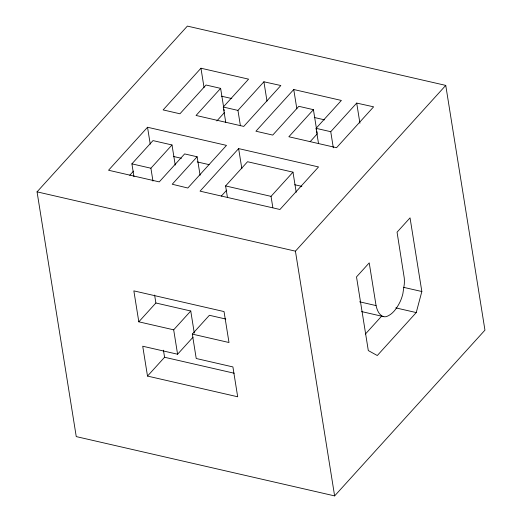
<?xml version="1.0" encoding="UTF-8"?>
<svg xmlns="http://www.w3.org/2000/svg" width="522" height="522" viewBox="0 0 522 522"><rect width="100%" height="100%" fill="white"/><g stroke="black" fill="none" stroke-linecap="round" stroke-linejoin="round"><path stroke-width="0.78" d="M416.236 312.574L421.841 291.524L410.044 217.863L397.059 232.186L404.263 278.017A30.067 14.322 -77.1 0 1 404.302 284.098L402.853 293.84A22.955 10.929 -77.1 0 1 400.185 301.599C397.222 307.602 393.17 314.035 386.645 316.528A25.017 11.915 -77.1 0 1 382.515 316.267C378.594 314.224 376.975 309.657 376.062 305.592L369.224 262.879L356.506 276.901L368.304 350.562L377.289 355.528L416.236 312.574L395.787 307.882M37.055 191.855L187.372 26.1L445.749 85.399L484.945 330.145L334.628 495.9L76.251 436.601L37.055 191.855L295.426 251.16L445.749 85.399M225.739 122.331L223.285 107.036L248.583 79.148L200.957 68.219L163.132 109.92L179.94 113.783L206.027 85.014L220.623 88.368L223.716 107.682M197.127 156.776L172.227 184.24L187.822 188.024L226.496 145.384L147.53 127.257L108.55 170.244L159.262 181.884L184.631 153.912L197.127 156.776L200.096 175.288M133.965 176.736L131.903 163.856L152.992 140.601L172.006 144.966L175.229 165.082M129.743 175.281L133.534 171.105M220.623 88.368L196.057 115.46L243.754 126.409L280.829 85.53L263.904 81.784L237.954 110.403L240.401 125.698M152.972 181.101L150.91 168.221L172.006 144.966M216.845 120.941L224.493 112.511M238.632 148.6L200.043 191.156L279.942 209.492L318.537 166.942L238.632 148.6L241.856 168.723M318.531 143.628L316.078 128.334L341.368 100.446L293.749 89.516L255.924 131.218L272.732 135.081L298.819 106.312L313.415 109.666L316.639 129.782M227.403 197.199L225.595 185.93L247.545 161.729L292.986 172.162L296.209 192.279M221.302 196.122L226.737 190.125M313.415 109.666L288.849 136.757L336.546 147.706L373.621 106.827L356.696 103.082L330.746 131.701L333.323 147.798M155.882 302.995L190.752 311.001L173.682 329.819L138.813 321.82L155.882 302.995L154.61 295.06M310.185 141.638L317.285 133.808M272.843 207.632L271.035 196.363L292.986 172.162M225.772 319.04L209.387 315.281L192.318 334.1L196.226 358.503L232.91 366.927L237.686 396.779L147.504 376.081L164.574 357.263L163.438 350.19M147.504 376.081L142.721 346.223L177.591 354.229L193.062 337.173M365.393 334.06L381.628 316.162M221.491 96.185L231.807 98.554M314.283 117.483L324.599 119.851M223.285 107.036L237.954 110.403M316.078 128.334L330.746 131.701M173.506 156.476L181.402 158.29M197.199 161.918L209.041 164.632M294.715 184.729L301.833 186.361M131.903 163.856L150.91 168.221M225.595 185.93L271.035 196.363M403.747 287.374L421.841 291.524M359.547 301.801L376.062 305.592M361.635 311.588L383.781 316.671M192.318 334.1L228.995 342.517L224.042 311.575L133.854 290.871L138.813 321.82M164.574 357.263L234.189 373.237M356.696 103.082L359.919 123.205M316.9 131.394L317.154 133.006M293.749 89.516L296.842 108.83M295.426 251.16L334.628 495.9M263.904 81.784L266.996 101.105M223.977 109.294L224.232 110.899M200.957 68.219L204.05 87.533M190.752 311.001L194.282 333.049M147.53 127.257L150.238 144.163M173.682 329.819L177.591 354.229"/></g></svg>
